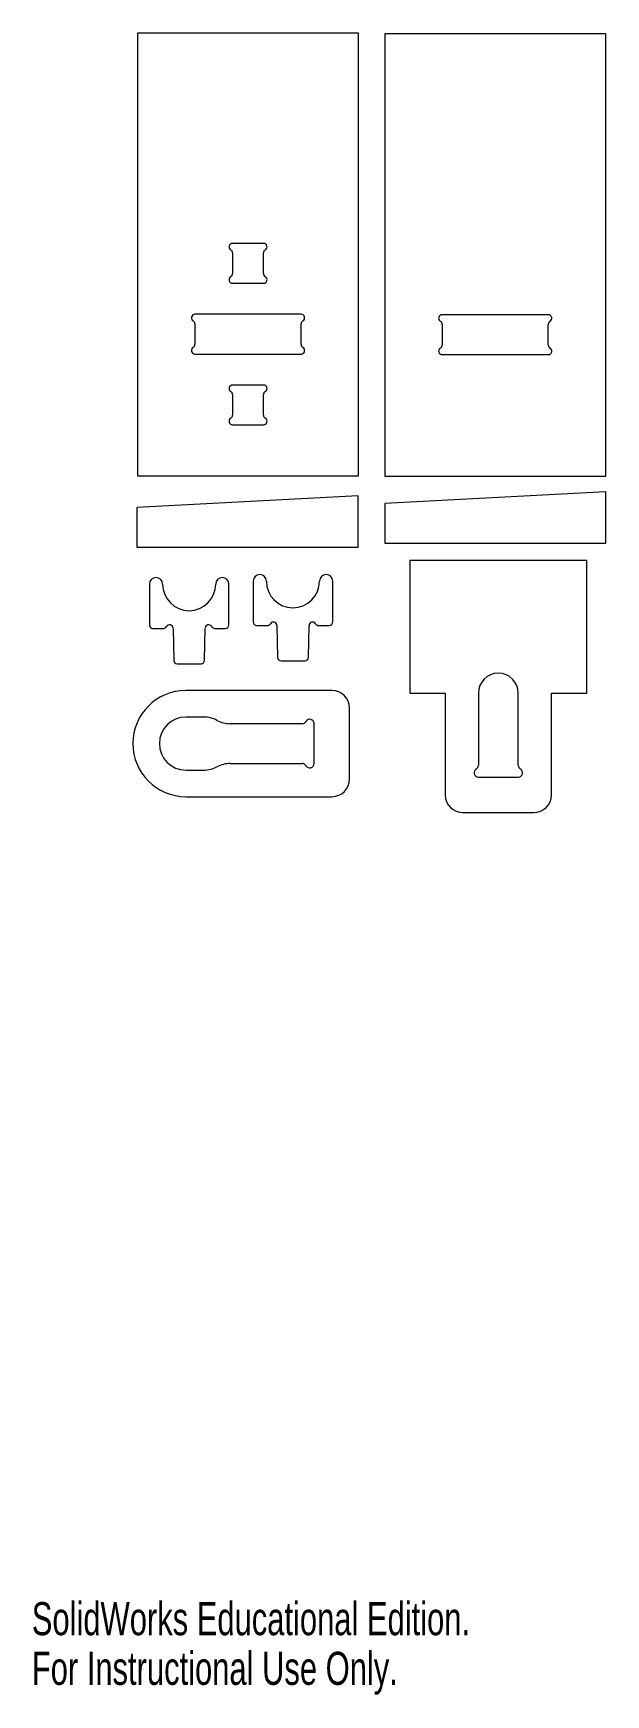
# Model space of a CAD drawing. Header units: millimetres. Extents: x 0 to 65, y 0 to 188.
import ezdxf

# ---------------------------------------------------------------- set-up
doc = ezdxf.new("R2010")
doc.units = ezdxf.units.MM
doc.styles.add('SLDTEXTSTYLE0', font='TXT', dxfattribs={"width": 0.7})

msp = doc.modelspace()

# ---------------------------------------------------------------- linework, layer by layer
at = {"color": 7, "linetype": 'Continuous', "lineweight": 15}
for p, q in [((36.95, 187.71), (11.95, 187.71)), ((11.95, 187.71), (11.95, 137.71)), ((36.95, 137.71), (36.95, 187.71)), ((64.9, 187.65), (39.9, 187.65)), ((39.9, 187.65), (39.9, 137.65)), ((64.9, 137.65), (64.9, 187.65)), ((26.2, 163.96), (22.7, 163.96)), ((22.7, 162.87), (22.7, 160.56)), ((26.2, 160.56), (26.2, 162.87)), ((22.7, 159.46), (26.2, 159.46)), ((30.45, 155.96), (18.45, 155.96)), ((58.4, 155.9), (46.4, 155.9)), ((18.45, 154.87), (18.45, 152.56)), ((30.45, 152.56), (30.45, 154.87)), ((46.4, 154.81), (46.4, 152.49)), ((58.4, 152.49), (58.4, 154.81)), ((18.45, 151.46), (30.45, 151.46)), ((46.4, 151.4), (58.4, 151.4)), ((26.2, 147.96), (22.7, 147.96)), ((22.7, 146.87), (22.7, 144.56)), ((26.2, 144.56), (26.2, 146.87)), ((22.7, 143.46), (26.2, 143.46)), ((11.95, 137.71), (36.95, 137.71)), ((39.9, 137.65), (64.9, 137.65)), ((36.89, 135.43), (11.89, 134.12)), ((36.89, 129.62), (36.89, 135.43)), ((64.9, 135.9), (39.9, 134.59)), ((64.9, 130.09), (64.9, 135.9)), ((11.89, 134.12), (11.89, 129.62)), ((39.9, 134.59), (39.9, 130.09)), ((11.89, 129.62), (36.89, 129.62)), ((39.9, 130.09), (64.9, 130.09)), ((42.75, 128.14), (42.75, 113.14)), ((62.75, 128.14), (42.75, 128.14)), ((62.75, 113.14), (62.75, 128.14)), ((13.29, 125.46), (13.29, 120.86)), ((22.29, 120.86), (22.29, 125.46)), ((25.03, 125.79), (25.03, 121.19)), ((34.03, 121.19), (34.03, 125.79)), ((13.69, 120.46), (14.89, 120.46)), ((15.98, 120.46), (16.04, 116.86)), ((19.54, 116.86), (19.6, 120.46)), ((20.69, 120.46), (21.89, 120.46)), ((25.43, 120.79), (26.63, 120.79)), ((27.72, 120.79), (27.78, 117.18)), ((31.28, 117.18), (31.35, 120.79)), ((32.43, 120.79), (33.63, 120.79)), ((16.44, 116.46), (19.14, 116.46)), ((28.18, 116.79), (30.88, 116.79)), ((33.93, 113.44), (17.43, 113.44)), ((42.75, 113.14), (46.75, 113.14)), ((46.75, 113.14), (46.75, 101.64)), ((50.5, 113.14), (50.5, 105)), ((55, 105), (55, 113.14)), ((58.75, 113.14), (62.75, 113.14)), ((58.75, 101.64), (58.75, 113.14)), ((35.93, 103.44), (35.93, 111.44)), ((19.43, 110.44), (17.43, 110.44)), ((30.57, 109.69), (22.43, 109.69)), ((31.93, 105.19), (31.93, 109.69)), ((22.43, 105.19), (30.57, 105.19)), ((17.43, 104.44), (19.43, 104.44)), ((50.5, 103.64), (55, 103.64)), ((17.43, 101.44), (33.93, 101.44)), ((48.75, 99.64), (56.75, 99.64))]:
    msp.add_line(p, q, dxfattribs=at)
for centre, radius, start, end in [((22.7, 163.56), 0.4, 90, 240), ((26.2, 163.56), 0.4, 300, 90), ((22.3, 162.87), 0.4, 0, 60), ((26.6, 162.87), 0.4, 120, 180), ((22.7, 159.86), 0.4, 120, 270), ((22.3, 160.56), 0.4, 300, 0), ((26.6, 160.56), 0.4, 180, 240), ((26.2, 159.86), 0.4, 270, 60), ((18.45, 155.56), 0.4, 90, 240), ((30.45, 155.56), 0.4, 300, 90), ((46.4, 155.5), 0.4, 90, 240), ((58.4, 155.5), 0.4, 300, 90), ((18.05, 154.87), 0.4, 0, 60), ((30.85, 154.87), 0.4, 120, 180), ((46, 154.81), 0.4, 0, 60), ((58.8, 154.81), 0.4, 120, 180), ((18.45, 151.86), 0.4, 120, 270), ((18.05, 152.56), 0.4, 300, 0), ((30.85, 152.56), 0.4, 180, 240), ((30.45, 151.86), 0.4, 270, 60), ((46.4, 151.8), 0.4, 120, 270), ((46, 152.49), 0.4, 300, 0), ((58.8, 152.49), 0.4, 180, 240), ((58.4, 151.8), 0.4, 270, 60), ((22.7, 147.56), 0.4, 90, 240), ((22.3, 146.87), 0.4, 0, 60), ((26.2, 147.56), 0.4, 300, 90), ((26.6, 146.87), 0.4, 120, 180), ((22.7, 143.86), 0.4, 120, 270), ((22.3, 144.56), 0.4, 300, 0), ((26.6, 144.56), 0.4, 180, 240), ((26.2, 143.86), 0.4, 270, 60), ((14.04, 125.46), 0.75, 0, 180), ((21.54, 125.46), 0.75, 0, 180), ((25.78, 125.79), 0.75, 0, 180), ((33.28, 125.79), 0.75, 0, 180), ((17.79, 125.46), 3, 180, 0), ((29.53, 125.79), 3, 180, 0), ((13.69, 120.86), 0.4, 180, 270), ((14.89, 120.86), 0.4, 270, 329.421), ((15.58, 120.46), 0.4, 1, 149.421), ((20, 120.46), 0.4, 30.579, 179), ((20.69, 120.86), 0.4, 210.579, 270), ((21.89, 120.86), 0.4, 270, 0), ((25.43, 121.19), 0.4, 180, 270), ((26.63, 121.19), 0.4, 270, 329.421), ((27.32, 120.78), 0.4, 1, 149.421), ((31.75, 120.78), 0.4, 30.579, 179), ((32.43, 121.19), 0.4, 210.579, 270), ((33.63, 121.19), 0.4, 270, 0), ((16.44, 116.86), 0.4, 181, 270), ((19.14, 116.86), 0.4, 270, 359), ((28.18, 117.19), 0.4, 181, 270), ((30.88, 117.19), 0.4, 270, 359), ((52.75, 113.14), 2.25, 0, 180), ((17.43, 107.44), 6, 90, 270), ((33.93, 111.44), 2, 0, 90), ((17.43, 107.44), 3, 90, 270), ((19.43, 107.25), 3.19, 61.9275, 90), ((22.43, 112.88), 3.19, 241.9275, 270), ((30.57, 110.19), 0.5, 270, 330), ((31.43, 109.69), 0.5, 0, 150), ((22.43, 102), 3.19, 90, 118.0725), ((30.57, 104.69), 0.5, 30, 90), ((31.43, 105.19), 0.5, 210, 0), ((19.43, 107.63), 3.19, 270, 298.0725), ((33.93, 103.44), 2, 270, 0), ((50.5, 104.14), 0.5, 120, 270), ((50, 105), 0.5, 300, 0), ((55.5, 105), 0.5, 180, 240), ((55, 104.14), 0.5, 270, 60), ((48.75, 101.64), 2, 180, 270), ((56.75, 101.64), 2, 270, 0)]:
    msp.add_arc(centre, radius, start, end, dxfattribs=at)

# ---------------------------------------------------------------- texts
at = {"color": 7, "linetype": 'Continuous', "char_height": 3.7351, "attachment_point": 1, "style": 'SLDTEXTSTYLE0'}
for s, insert in [('SolidWorks Educational Edition.', (0, 10.42)), ('For Instructional Use Only.', (0, 4.81))]:
    msp.add_mtext(s, dxfattribs=dict(at, insert=insert))

doc.saveas('drawing.dxf')
